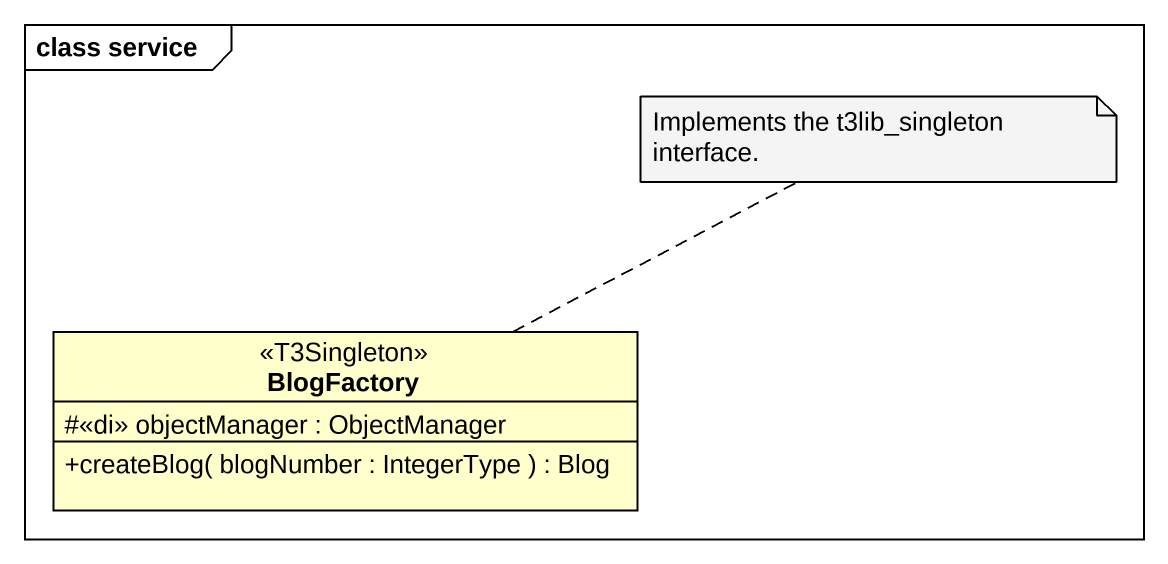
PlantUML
@startuml
mainframe class service
hide circle
hide empty members
skinparam classAttributeIconSize 0
class BlogFactory <<T3Singleton>> {
  #<<di>> objectManager : ObjectManager
  +createBlog( blogNumber : IntegerType ) : Blog
}
note right of BlogFactory : Implements the t3lib_singleton interface.
@enduml
